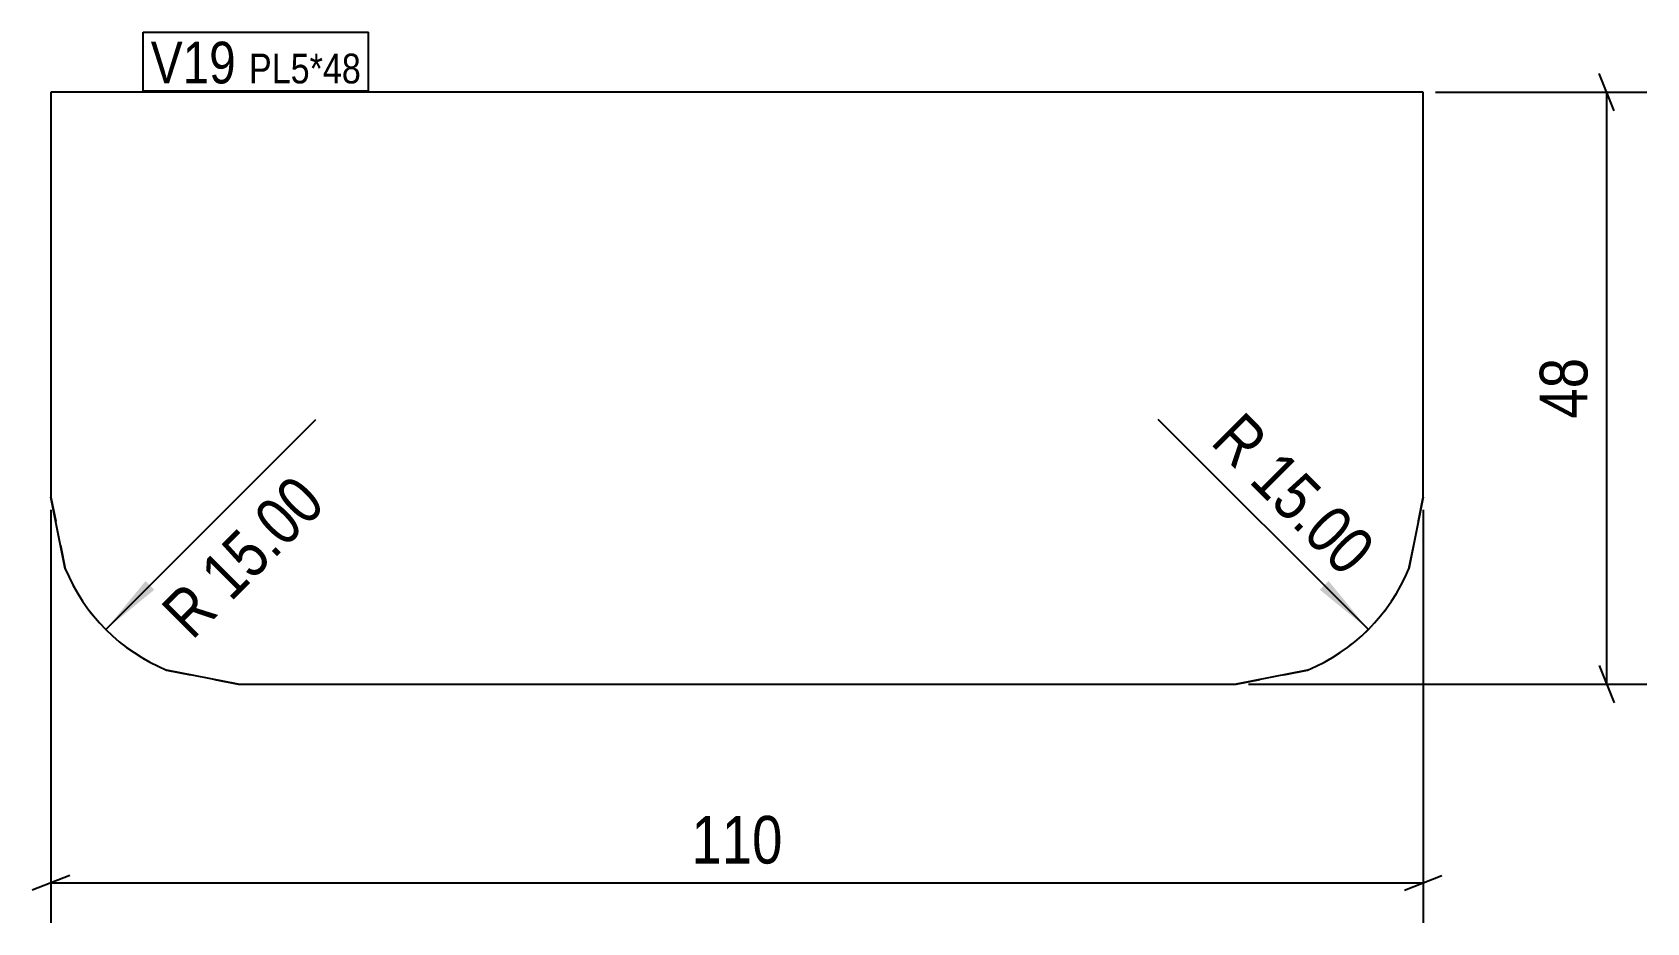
# Model space of a CAD drawing. Header units: millimetres. Extents: x 3 to 132, y 3 to 74.
import ezdxf

# ---------------------------------------------------------------- set-up
doc = ezdxf.new("R2010")
doc.units = ezdxf.units.MM
doc.linetypes.add('DXK_LINE_DOT2', pattern=[3.9198, 1.9599, -1.9599])
for name, color, linetype in [('MÅLSÆTNING', 7, 'Continuous'), ('STÅL', 7, 'Continuous'), ('TEKST', 7, 'Continuous')]:
    doc.layers.add(name, color=color, linetype=linetype)
doc.styles.add('Arial Narrow', font='ARIALN.TTF', dxfattribs={"height": 0.2})

msp = doc.modelspace()

# ---------------------------------------------------------------- hatches: boundary and pattern name
at = {"layer": 'MÅLSÆTNING', "linetype": 'Continuous'}
for points in [[(12.78, 29.71), (8.89, 26.52), (12.08, 30.41)], [(106.92, 30.41), (110.11, 26.52), (106.22, 29.71)]]:
    msp.add_hatch(color=7, dxfattribs=at).paths.add_polyline_path(points)

# ---------------------------------------------------------------- linework, layer by layer
at = {"layer": 'MÅLSÆTNING', "color": 7, "linetype": 'Continuous'}
for p, q in [((129.82, 68.13), (128.62, 71.13)), ((115.5, 69.63), (132.42, 69.63)), ((129.22, 22.13), (129.22, 69.63)), ((8.89, 26.52), (25.74, 43.37)), ((110.11, 26.52), (93.26, 43.37)), ((4.5, 36.13), (4.5, 3)), ((114.5, 36.13), (114.5, 3)), ((128.62, 23.63), (129.82, 20.63)), ((100.5, 22.13), (132.42, 22.13)), ((6, 6.8), (3, 5.6)), ((113, 5.6), (116, 6.8)), ((4.5, 6.2), (114.5, 6.2))]:
    msp.add_line(p, q, dxfattribs=at)
for centre, start, end in [((19.5, 37.13), 202.5, 247.5), ((99.5, 37.13), 292.5, 337.5)]:
    msp.add_arc(centre, 15, start, end, dxfattribs=at)
at = {"layer": 'STÅL', "color": 2, "linetype": 'Continuous'}
for p, q in [((114.5, 69.63), (4.5, 69.63)), ((4.5, 69.63), (4.5, 37.13)), ((114.5, 37.13), (114.5, 69.63)), ((5.64, 31.39), (4.5, 37.13)), ((114.5, 37.13), (113.36, 31.39)), ((19.5, 22.13), (13.76, 23.27)), ((19.5, 22.13), (99.5, 22.13)), ((105.24, 23.27), (99.5, 22.13))]:
    msp.add_line(p, q, dxfattribs=at)
at = {"layer": 'STÅL', "color": 7, "linetype": 'DXK_LINE_DOT2'}
for p, q in [((4.5, 37.13), (5.64, 31.39)), ((113.36, 31.39), (114.5, 37.13)), ((13.76, 23.27), (19.5, 22.13)), ((99.5, 22.13), (105.24, 23.27))]:
    msp.add_line(p, q, dxfattribs=at)
at = {"layer": 'STÅL', "color": 2, "linetype": 'Continuous'}
for centre, start, end in [((19.5, 37.13), 202.5, 247.5), ((99.5, 37.13), 292.5, 337.5)]:
    msp.add_arc(centre, 15, start, end, dxfattribs=at)
at = {"layer": 'STÅL', "color": 7, "linetype": 'DXK_LINE_DOT2'}
for centre, start, end in [((19.5, 37.13), 202.5, 247.5), ((99.5, 37.13), 292.5, 337.5)]:
    msp.add_arc(centre, 15, start, end, dxfattribs=at)

# ---------------------------------------------------------------- wipeouts: each hides what was drawn before it
at = {"color": 0}
for points, layer in [([(128.47, 49.12), (122.87, 49.12), (122.87, 42.64), (128.47, 42.64)], 'MÅLSÆTNING'), ([(63.96, 6.95), (63.96, 12.55), (55.04, 12.55), (55.04, 6.95)], 'MÅLSÆTNING'), ([(19.32, 70.33), (19.32, 73.83), (12.5, 73.83), (12.5, 70.33)], 'TEKST'), ([(29.36, 70.33), (29.36, 72.83), (20.37, 72.83), (20.37, 70.33)], 'TEKST')]:
    msp.add_wipeout(points, dxfattribs=at).dxf.layer = layer

# ---------------------------------------------------------------- next in the draw order: texts
at = {"layer": 'MÅLSÆTNING', "color": 3, "style": 'Arial Narrow'}
msp.add_text('48', height=3.818, rotation=90.0002, dxfattribs=at).set_placement((127.67, 43.44))
msp.add_text('110', height=3.818, dxfattribs=at).set_placement((55.84, 7.75))

# ---------------------------------------------------------------- next in the draw order: wipeouts: each hides what was drawn before it
at = {"color": 0}
for points, layer in [([(108.21, 29.49), (112.17, 33.45), (100.18, 45.43), (96.22, 41.47)], 'MÅLSÆTNING'), ([(27.8, 36.45), (23.84, 40.41), (11.85, 28.43), (15.81, 24.47)], 'MÅLSÆTNING'), ([(19.32, 70.33), (19.32, 73.83), (12.5, 73.83), (12.5, 70.33)], 'TEKST'), ([(29.36, 70.33), (29.36, 72.83), (20.37, 72.83), (20.37, 70.33)], 'TEKST')]:
    msp.add_wipeout(points, dxfattribs=at).dxf.layer = layer

# ---------------------------------------------------------------- next in the draw order: linework, layer by layer
at = {"layer": 'TEKST', "color": 7, "linetype": 'Continuous'}
for p, q in [((11.9, 74.43), (29.96, 74.43)), ((11.9, 69.73), (11.9, 74.43)), ((29.96, 69.73), (29.96, 74.43)), ((11.9, 69.73), (29.96, 69.73))]:
    msp.add_line(p, q, dxfattribs=at)

# ---------------------------------------------------------------- next in the draw order: texts
at = {"layer": 'MÅLSÆTNING', "color": 3, "style": 'Arial Narrow'}
for rotation, p in [(-45.0001, (97.35, 41.47)), (45.0001, (15.81, 25.6))]:
    msp.add_text('R 15.00', height=3.818, rotation=rotation, dxfattribs=at).set_placement(p)
at = {"layer": 'TEKST', "color": 3, "style": 'Arial Narrow'}
for s, height, p in [('V19', 3.34, (12.5, 70.33)), ('PL5*48', 2.386, (20.37, 70.33))]:
    msp.add_text(s, height=height, dxfattribs=at).set_placement(p)

doc.saveas('drawing.dxf')
